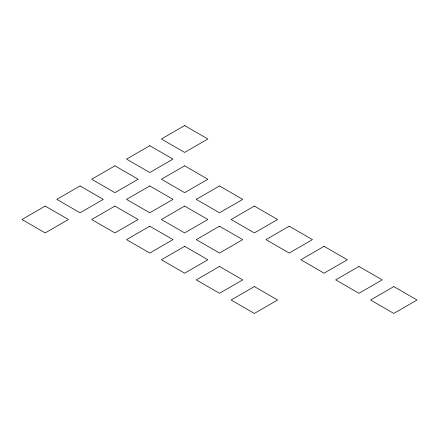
<?xml version="1.0" encoding="UTF-8"?>
<svg xmlns="http://www.w3.org/2000/svg" width="439" height="439" viewBox="0 0 439 439"><rect width="100%" height="100%" fill="white"/><g stroke="black" fill="none" stroke-linecap="round" stroke-linejoin="round"><path stroke-width="0.66" d="M45.19 206.083L21.95 219.5L45.19 232.917L68.435 219.5L45.19 206.083M80.052 185.955L56.812 199.372L80.052 212.789L103.297 199.372L80.052 185.955M114.914 165.827L91.674 179.244L114.914 192.666L138.153 179.244L114.914 165.827M149.776 145.699L126.536 159.116L149.776 172.538L173.015 159.116L149.776 145.699M184.638 125.57L161.398 138.993L184.638 152.41L207.877 138.993L184.638 125.57M114.914 206.083L91.674 219.5L114.914 232.917L138.153 219.5L114.914 206.083M149.776 185.955L126.536 199.372L149.776 212.789L173.015 199.372L149.776 185.955M184.638 165.827L161.398 179.244L184.638 192.666L207.877 179.244L184.638 165.827M149.776 226.211L126.536 239.628L149.776 253.045L173.015 239.628L149.776 226.211M184.638 206.083L161.398 219.5L184.638 232.917L207.877 219.5L184.638 206.083M219.5 185.955L196.26 199.372L219.5 212.789L242.74 199.372L219.5 185.955M184.638 246.334L161.398 259.756L184.638 273.173L207.877 259.756L184.638 246.334M219.5 226.211L196.26 239.628L219.5 253.045L242.74 239.628L219.5 226.211M254.362 206.083L231.123 219.5L254.362 232.917L277.602 219.5L254.362 206.083M219.5 266.462L196.26 279.884L219.5 293.301L242.74 279.884L219.5 266.462M289.224 226.211L265.985 239.628L289.224 253.045L312.464 239.628L289.224 226.211M254.362 286.59L231.123 300.007L254.362 313.43L277.602 300.007L254.362 286.59M324.086 246.334L300.847 259.756L324.086 273.173L347.326 259.756L324.086 246.334M358.948 266.462L335.703 279.884L358.948 293.301L382.188 279.884L358.948 266.462M393.81 286.59L370.565 300.007L393.81 313.43L417.05 300.007L393.81 286.59"/></g></svg>
